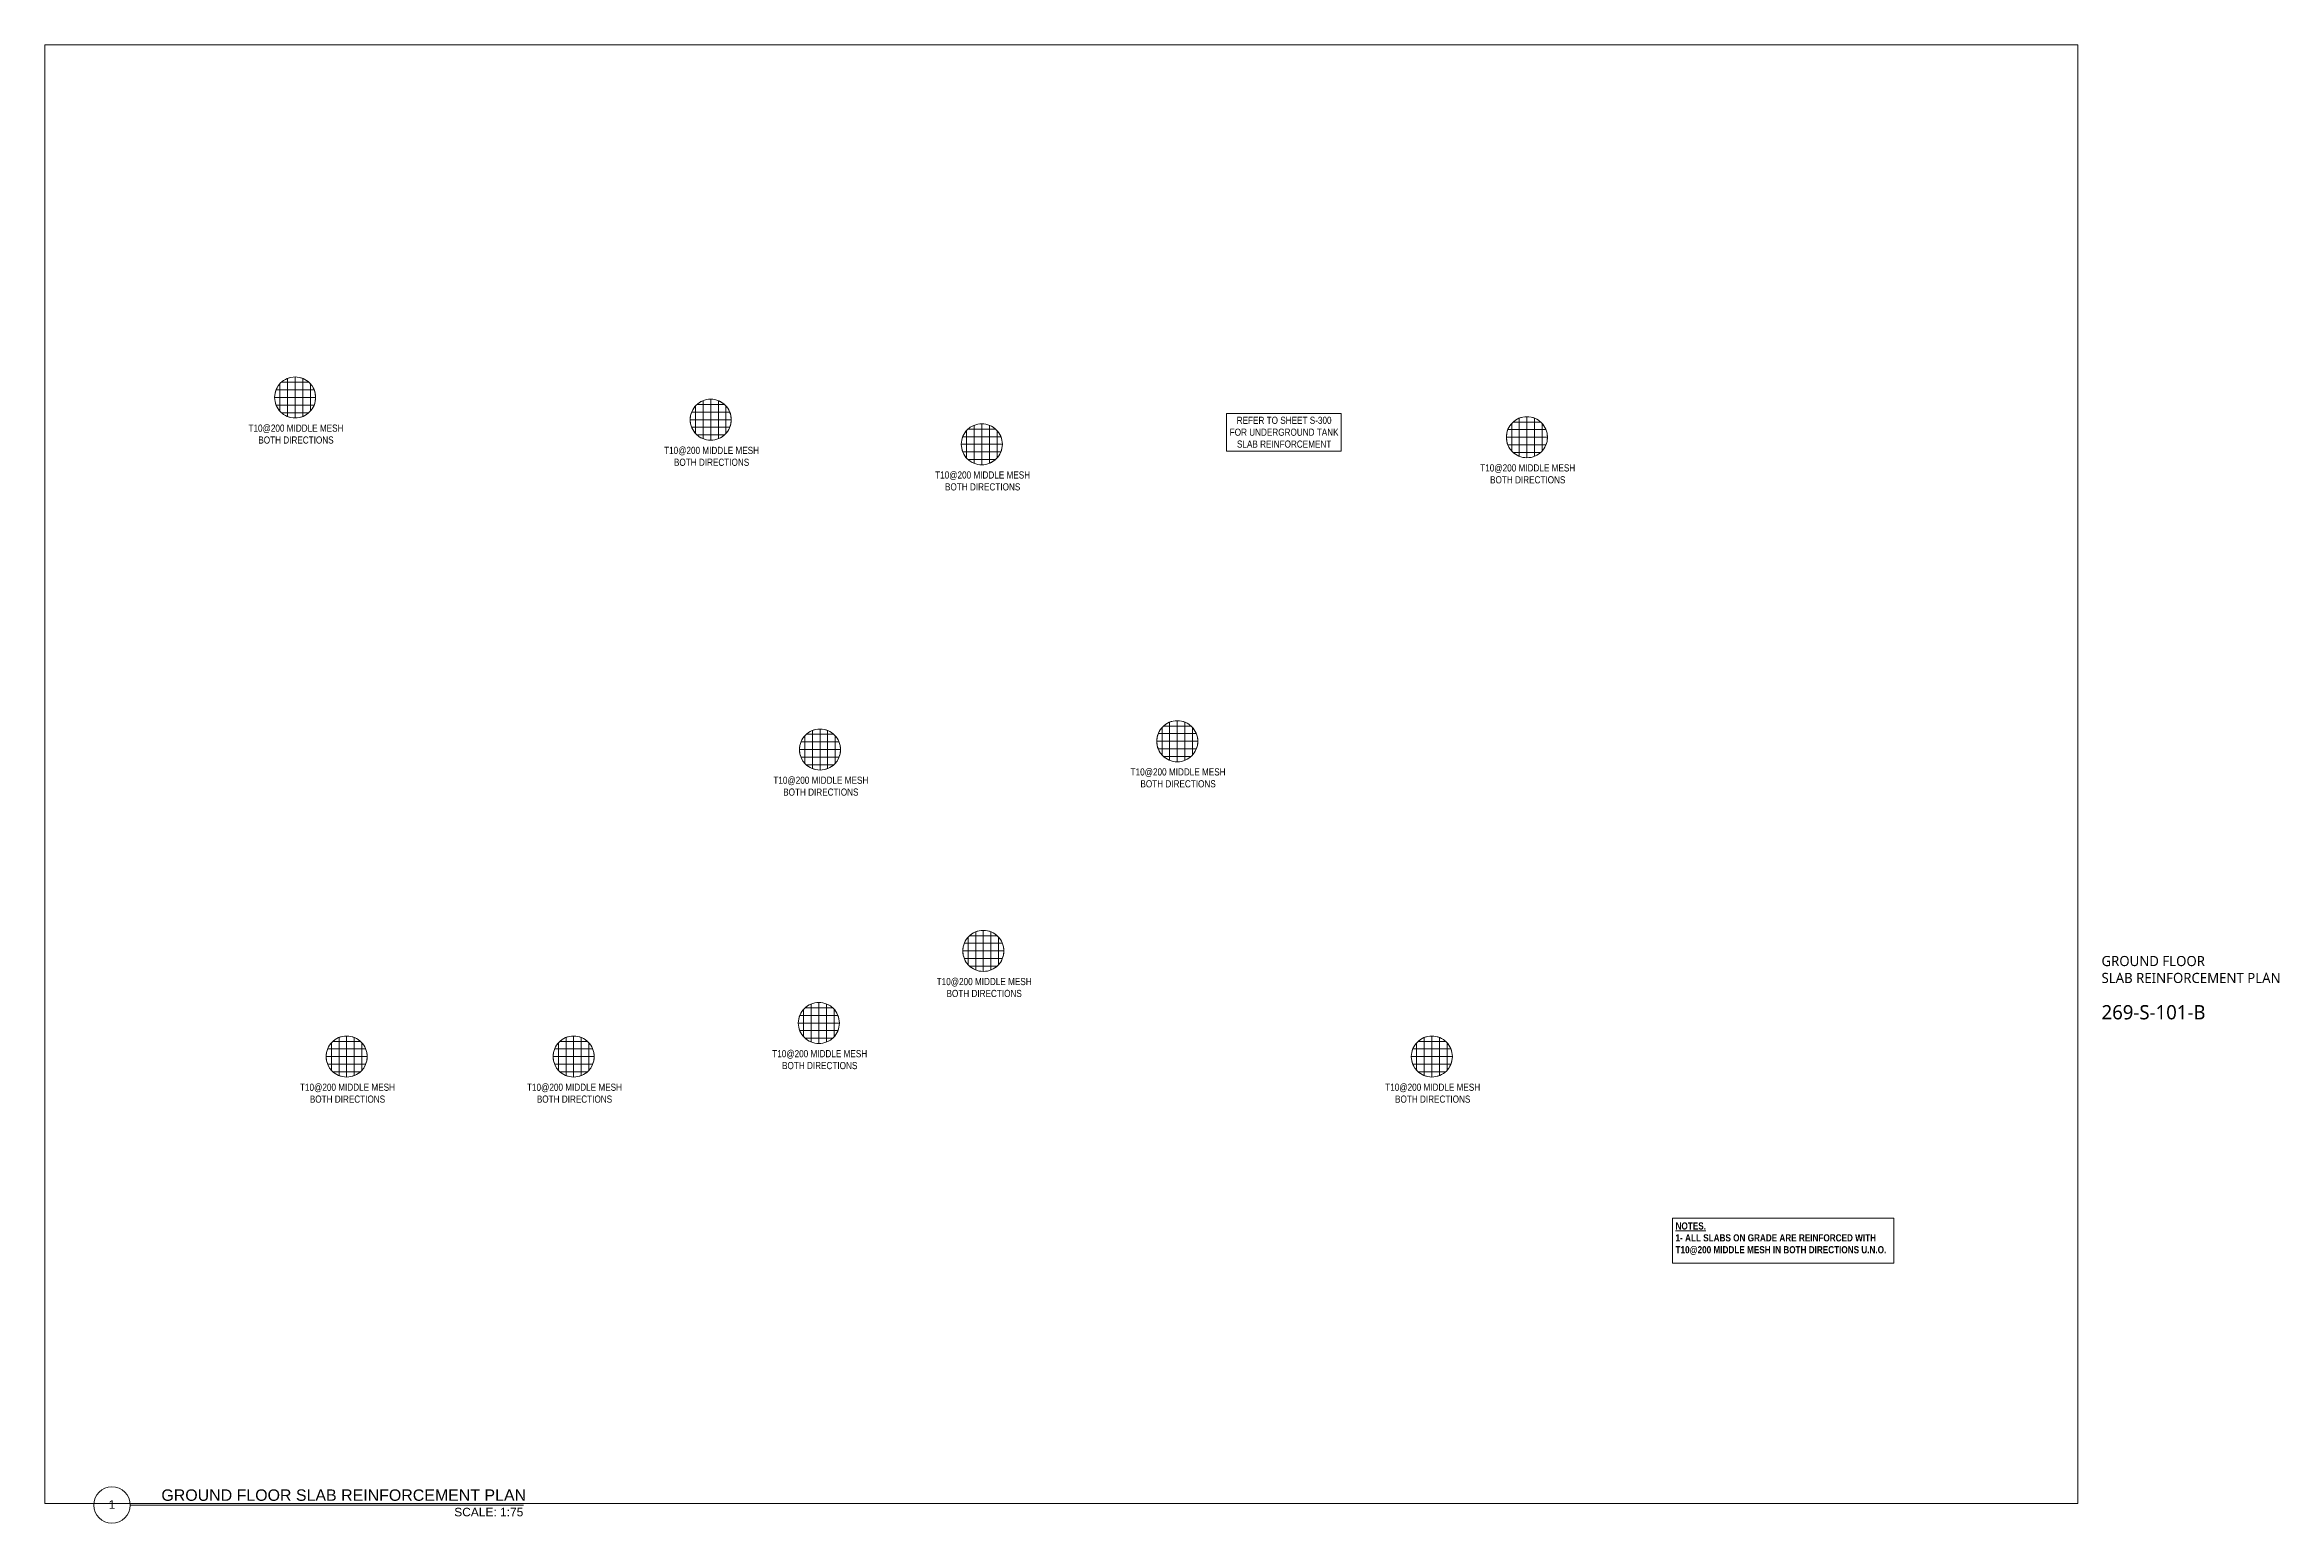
# Paper-space layout 'S101-B' of a CAD drawing. Header units: millimetres. Extents: x 15 to 799, y 27 to 546.
# The model-space entities are those that its viewports show. They can reach past a viewport. Long polylines and large blocks are cut down to what shows.
import ezdxf
from ezdxf.enums import TextEntityAlignment as Align

# ---------------------------------------------------------------- set-up
doc = ezdxf.new("R2010")
doc.units = ezdxf.units.MM
doc.header["$LTSCALE"] = 75
doc.header["$MEASUREMENT"] = 0
for name, pattern in [('Dash', [6, 3, -3]), ('Hidden 1_16_', [2.38125, 1.5875, -0.79375]), ('Hidden 3_32_', [3.571875, 2.38125, -1.190625])]:
    doc.linetypes.add(name, pattern=pattern)
for name, color, linetype, lineweight in [('A-DETL', 90, 'Continuous', 9), ('A-DETL-HDLN', 90, 'Hidden 3_32_', 9), ('A-DETL-THIN', 151, 'Continuous', 9), ('A-FLOR-IDEN', 11, 'Continuous', 9), ('A-WALL-HDLN', 110, 'Dash', 13), ('G-ANNO-SYMB', 111, 'Continuous', 9), ('G-ANNO-TEXT', 231, 'Continuous', 9), ('S- FOUNDTION', 2, 'Continuous', 9)]:
    doc.layers.add(name, color=color, linetype=linetype, lineweight=lineweight)
doc.layers.add('NonPlottable_0', color=7, linetype='Continuous', plot=False)
doc.styles.add('Arial Narrow_1', font='ARIALN.TTF', dxfattribs={"height": 187.5})
doc.styles.add('Arial Narrow_2', font='ARIALN.TTF', dxfattribs={"height": 262.5})
doc.styles.add('Arial Narrow_B_2', font='ARIALNB.TTF', dxfattribs={"height": 2.5})
doc.styles.add('GENERATED_STYLE_2', font='arial.ttf', dxfattribs={"width": 0.84})
doc.styles.add('GENERATED_STYLE_5', font='trebuc.ttf')

# ---------------------------------------------------------------- blocks, each defined once
blk = doc.blocks.new('Linear Drawing Title 27[1]', base_point=(205.41, 49.99))
at = {"color": 250, "linetype": 'Continuous', "lineweight": 0}
blk.add_line((218.22, 33.59), (356.12, 33.59), dxfattribs=at)
at = {"color": 250, "linetype": 'Continuous', "lineweight": 0, "flags": 128}
blk.add_lwpolyline([(218.22, 33.59, 1), (205.41, 33.59, 1)], format="xyb", close=True, dxfattribs=at)
at = {"color": 7, "lineweight": 0, "style": 'GENERATED_STYLE_2'}
blk.add_attdef('AC_DrawingName', text='', height=4, dxfattribs=at).set_placement((356.12, 39.07), align=Align.TOP_RIGHT)
blk.add_attdef('DUMMY_186', text='', height=3, dxfattribs=at).set_placement((211.82, 33.76), align=Align.MIDDLE_CENTER)
blk.add_attdef('gs_drawing_scale_prefix', text='', height=3, dxfattribs=at).set_placement((356.12, 29.16), align=Align.BOTTOM_RIGHT)
blk = doc.blocks.new('SOGR')
at = {"layer": 'A-DETL'}
for p, q in [((39515, -9835), (40517, -9835)), ((39617, -9672), (39617, -10398)), ((39654, -9635), (40379, -9635)), ((39817, -9535), (39817, -10535)), ((40017, -9495), (40017, -10575)), ((40217, -9535), (40217, -10535)), ((40417, -9672), (40417, -10398)), ((39477, -10035), (40557, -10035)), ((39517, -10235), (40517, -10235)), ((39654, -10435), (40379, -10435))]:
    blk.add_line(p, q, dxfattribs=at)
at = {"layer": 'A-DETL-HDLN'}
blk.add_circle((40017, -10035), 540, dxfattribs=at)
at = {"layer": 'A-DETL-THIN'}
blk.add_circle((40017, -10035), 540, dxfattribs=at)
at = {"layer": 'A-WALL-HDLN', "linetype": 'Hidden 1_16_'}
for p, q in [((39515, -9835), (40517, -9835)), ((39617, -9672), (39617, -10398)), ((39654, -9635), (40379, -9635)), ((39817, -9535), (39817, -10535)), ((40017, -9495), (40017, -10575)), ((40217, -9535), (40217, -10535)), ((40417, -9672), (40417, -10398)), ((39477, -10035), (40557, -10035)), ((39517, -10235), (40517, -10235)), ((39654, -10435), (40379, -10435))]:
    blk.add_line(p, q, dxfattribs=at)
at = {"layer": 'G-ANNO-TEXT', "color": 7, "insert": (38784, -10748), "char_height": 187.5, "width": 2510.23, "attachment_point": 1, "line_spacing_factor": 0.83225, "style": 'Arial Narrow_2'}
blk.add_mtext('\\pxsm1,qc;T10@200 MIDDLE MESH BOTH DIRECTIONS', dxfattribs=at)

msp = doc.modelspace()

# ---------------------------------------------------------------- linework, layer by layer
at = {"layer": 'A-FLOR-IDEN', "lineweight": 20, "flags": 128}
msp.add_lwpolyline([(28940, -5151), (31960, -5151), (31960, -6138), (28940, -6138)], close=True, dxfattribs=at)
at = {"layer": 'S- FOUNDTION', "color": 2}
msp.add_lwpolyline([(40675, -27495), (46496, -27495), (46496, -26318), (40675, -26318)], close=True, dxfattribs=at)

# ---------------------------------------------------------------- block references
at = {"layer": 'G-ANNO-SYMB'}
for p in [(-35573, 5307), (-24641, 4722), (-3173, 4261), (-17511, 4075), (-21767, -3953), (-12370, -3735), (-17471, -9249), (-21797, -11146), (-34218, -12028), (-28247, -12028), (-5673, -12028)]:
    msp.add_blockref('SOGR', p, dxfattribs=at)

# ---------------------------------------------------------------- texts
at = {"layer": 'A-FLOR-IDEN', "lineweight": 20, "insert": (28998, -5235), "char_height": 187.5, "width": 2920.57, "attachment_point": 1, "style": 'Arial Narrow_1'}
msp.add_mtext('\\pxqc,t6;REFER TO SHEET S-300 FOR UNDERGROUND TANK SLAB REINFORCEMENT', dxfattribs=at)
at = {"layer": 'G-ANNO-TEXT', "color": 7, "insert": (40754, -26425), "char_height": 187.5, "width": 5584.1, "attachment_point": 1, "style": 'Arial Narrow_B_2'}
msp.add_mtext('{\\LNOTES.} \\P1- ALL SLABS ON GRADE ARE REINFORCED WITH T10@200 MIDDLE MESH IN BOTH DIRECTIONS U.N.O.', dxfattribs=at)

psp = doc.layouts.new('S101-B')

# ---------------------------------------------------------------- linework, layer by layer
at = {"layer": 'NonPlottable_0', "color": 251, "linetype": 'Continuous', "lineweight": 0, "true_color": 0x4c4b4c, "flags": 128}
psp.add_lwpolyline([(15, 34.11), (728, 34.11), (728, 545.72), (15, 545.72)], close=True, dxfattribs=at)

# ---------------------------------------------------------------- block references
at = {"color": 250, "lineweight": 0}
ref = psp.add_blockref('Linear Drawing Title 27[1]', (32.19, 49.99), dxfattribs=at)
ref.add_attrib('gs_drawing_scale_prefix', 'SCALE: 1:75', dxfattribs={"color": 7, "lineweight": 0, "height": 3, "style": 'GENERATED_STYLE_2'}).set_placement((182.86, 28.73), align=Align.BOTTOM_RIGHT)
ref.add_attrib('AC_DrawingName', 'GROUND FLOOR SLAB REINFORCEMENT PLAN', dxfattribs={"color": 7, "lineweight": 0, "height": 4.0005, "style": 'GENERATED_STYLE_2'}).set_placement((183.84, 39.07), align=Align.TOP_RIGHT)
ref.add_attrib('DUMMY_186', '1', dxfattribs={"color": 7, "lineweight": 0, "height": 3, "style": 'GENERATED_STYLE_2'}).set_placement((38.59, 33.76), align=Align.MIDDLE_CENTER)

# ---------------------------------------------------------------- texts
at = {"color": 7, "linetype": 'Continuous', "lineweight": 0, "insert": (736.36, 226.14), "char_height": 3.5517, "width": 86.2625, "attachment_point": 1, "style": 'GENERATED_STYLE_5'}
psp.add_mtext('\\A1;\\pxql;GROUND FLOOR \\PSLAB REINFORCEMENT PLAN', dxfattribs=at)
at = {"color": 7, "linetype": 'Continuous', "lineweight": 0, "insert": (736.37, 203.84), "char_height": 5, "attachment_point": 7, "style": 'GENERATED_STYLE_5'}
psp.add_mtext('\\A1;\\pxql;269-S-101-B', dxfattribs=at)

# ---------------------------------------------------------------- viewports
at = {"layer": 'NonPlottable_0', "color": 251, "linetype": 'Continuous', "lineweight": 0, "true_color": 0x4c4b4c, "view_target_point": (24694.6, -14635.24)}
vp = psp.add_viewport(center=(371.5, 289.91), size=(713, 511.6143), view_center_point=(-100.6, 0), view_height=38371.0757, dxfattribs=at)
vp.dxf.flags = 0x10000  # cut along an outline
vp.dxf.clipping_boundary_handle = psp.add_lwpolyline([(15, 34.11), (728, 34.11), (728, 545.72), (15, 545.72)], format="xyb", close=True, dxfattribs={"invisible": 1}).dxf.handle

doc.saveas('drawing.dxf')
